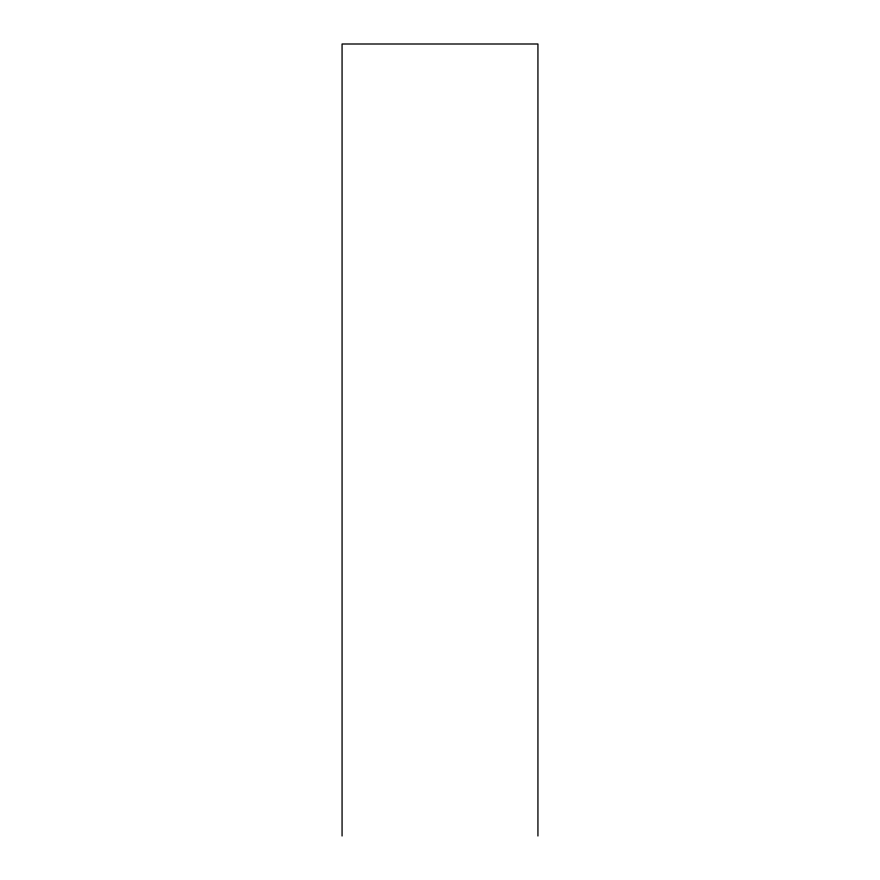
<?xml version="1.0" encoding="UTF-8"?>
<svg xmlns="http://www.w3.org/2000/svg" width="880" height="880" viewBox="0 0 880 880"><rect width="100%" height="100%" fill="white"/><g stroke="black" fill="none" stroke-linecap="round" stroke-linejoin="round"><path stroke-width="1.32" d="M537.933 836L537.933 44L342.067 44L342.067 836"/></g></svg>
